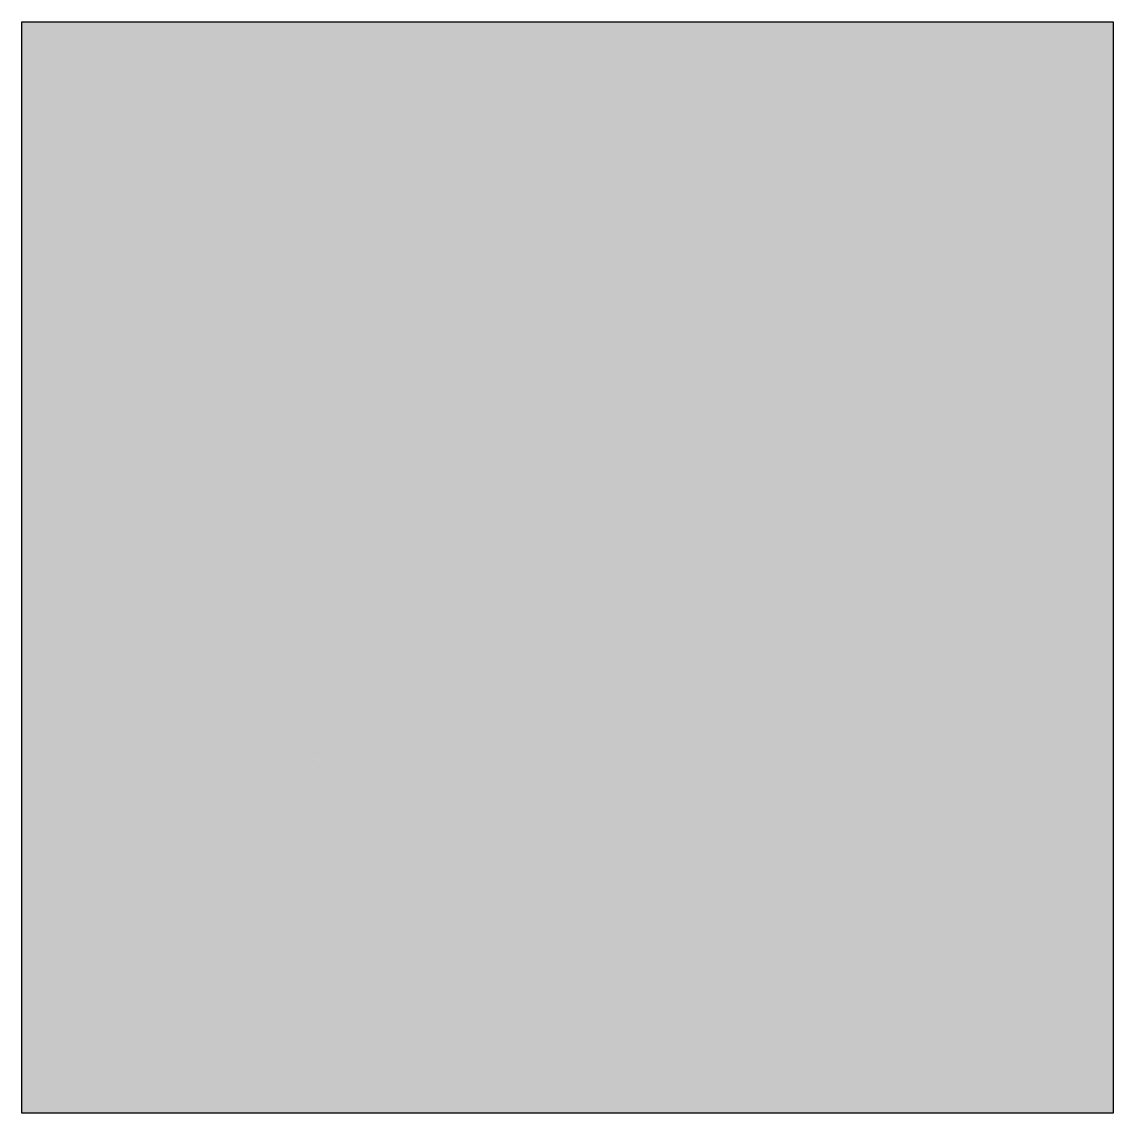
# Model space of a CAD drawing. Header units: millimetres. Extents: x 1131 to 1431, y 29 to 329.
import ezdxf

# ---------------------------------------------------------------- set-up
doc = ezdxf.new("R2010")
doc.units = ezdxf.units.MM
doc.header["$MEASUREMENT"] = 0
doc.layers.add('TOP_SILK', color=6, linetype='Continuous')
doc.layers.get('0').off()

# ---------------------------------------------------------------- blocks, each defined once
blk = doc.blocks.new('PCB-OUTLINE')
at = {"linetype": 'Continuous'}
for p, q in [((-80, -32), (-80, -72)), ((-57.93, -32), (-80, -32)), ((57.93, -32), (80, -32)), ((80, -32), (80, -72)), ((-48.84, -72), (-80, -72)), ((48.84, -72), (80, -72)), ((-48.7, -73.59), (-108.33, -84.1)), ((48.7, -73.59), (108.33, -84.1)), ((-70.37, -104.71), (-95.66, -119.31)), ((70.37, -104.71), (95.66, -119.31)), ((-69.57, -106.09), (-94.86, -120.69)), ((69.57, -106.09), (94.86, -120.69)), ((-52.55, -126.38), (-71.32, -148.75)), ((-51.32, -127.41), (-70.09, -149.78)), ((51.32, -127.41), (70.09, -149.78)), ((52.55, -126.38), (71.32, -148.75)), ((-28.39, -140.65), (-38.37, -168.09)), ((28.39, -140.65), (38.37, -168.09)), ((-26.88, -141.2), (-36.87, -168.64)), ((26.88, -141.2), (36.87, -168.64)), ((-0.8, -145.8), (-0.8, -175)), ((0.8, -145.8), (0.8, -175))]:
    blk.add_line(p, q, dxfattribs=at)
for centre, radius, start, end in [((0, 0), 65, 331.6951, 208.3049), ((-57.93, -31.2), 0.8, 270, 28.3049), ((57.93, -31.2), 0.8, 151.6951, 270), ((-48.84, -72.8), 0.8, 280, 90), ((48.84, -72.8), 0.8, 90, 260), ((0, -65), 110, 190, 209.5833), ((0, -65), 110, 330.4167, 350), ((-69.97, -105.4), 0.8, 300, 120), ((69.97, -105.4), 0.8, 60, 240), ((0, -65), 110, 210.4167, 229.5833), ((0, -65), 110, 310.4167, 329.5833), ((-51.94, -126.9), 0.8, 320, 140), ((51.94, -126.9), 0.8, 40, 220), ((-27.64, -140.93), 0.8, 340, 160), ((27.64, -140.93), 0.8, 20, 200), ((0, -145.8), 0.8, 0, 180), ((0, -65), 110, 230.4167, 249.5833), ((0, -65), 110, 290.4167, 309.5833), ((0, -65), 110, 250.4167, 269.5833), ((0, -65), 110, 270.4167, 289.5833)]:
    blk.add_arc(centre, radius, start, end, dxfattribs=at)

msp = doc.modelspace()

# ---------------------------------------------------------------- hatches: boundary and pattern name
at = {"layer": 'TOP_SILK', "linetype": 'Continuous'}
h = msp.add_hatch(color=256, dxfattribs=at)
h.set_gradient(rotation=180, one_color=1, name='INVCURVED')
h.paths.add_polyline_path([(1431.37, 29.4), (1431.37, 329.4), (1131.37, 329.4), (1131.37, 29.4)])
h.paths.add_polyline_path([(1174.01, 147.17), (1233.64, 157.69, 0.916331), (1233.5, 159.27), (1202.34, 159.27), (1202.34, 199.27), (1224.41, 199.27, 0.567531), (1225.11, 200.45, -1.674356), (1339.57, 200.45, 0.567531), (1340.27, 199.27), (1362.34, 199.27), (1362.34, 159.27), (1331.18, 159.27, 0.916331), (1331.05, 157.69), (1390.67, 147.17, -0.085657), (1378, 111.97), (1352.72, 126.57, 1), (1351.92, 125.18), (1377.2, 110.58, -0.083826), (1353.66, 82.53), (1334.89, 104.89, 1), (1333.67, 103.86), (1352.43, 81.5, -0.083826), (1320.71, 63.18), (1310.73, 90.62, 1), (1309.23, 90.07), (1319.21, 62.64, -0.083826), (1283.14, 56.28), (1283.14, 85.47, 1), (1281.54, 85.47), (1281.54, 56.28, -0.083826), (1245.47, 62.64), (1255.46, 90.07, 1), (1253.95, 90.62), (1243.97, 63.18, -0.083826), (1212.25, 81.5), (1231.02, 103.86, 1), (1229.79, 104.89), (1211.02, 82.53, -0.083826), (1187.48, 110.58), (1212.77, 125.18, 1), (1211.97, 126.57), (1186.68, 111.97, -0.085657)], flags=16)
h = msp.add_hatch(color=256, dxfattribs=at)
h.set_gradient(color1=(36, 96, 38), rotation=180, one_color=1, name='CURVED')
h.paths.add_polyline_path([(1362.34, 159.27), (1362.34, 199.27), (1340.27, 199.27, -0.567531), (1339.57, 200.45, 1.674356), (1225.11, 200.45, -0.567531), (1224.41, 199.27), (1202.34, 199.27), (1202.34, 159.27), (1233.5, 159.27, -0.916331), (1233.64, 157.69), (1174.01, 147.17, 0.085657), (1186.68, 111.97), (1211.97, 126.57, -1), (1212.77, 125.18), (1187.48, 110.58, 0.083826), (1211.02, 82.53), (1229.79, 104.89, -1), (1231.02, 103.86), (1212.25, 81.5, 0.083826), (1243.97, 63.18), (1253.95, 90.62, -1), (1255.46, 90.07), (1245.47, 62.64, 0.083826), (1281.54, 56.28), (1281.54, 85.47, -1), (1283.14, 85.47), (1283.14, 56.28, 0.083826), (1319.21, 62.64), (1309.23, 90.07, -1), (1310.73, 90.62), (1320.71, 63.18, 0.083826), (1352.43, 81.5), (1333.67, 103.86, -1), (1334.89, 104.89), (1353.66, 82.53, 0.083826), (1377.2, 110.58), (1351.92, 125.18, -1), (1352.72, 126.57), (1378, 111.97, 0.085657), (1390.67, 147.17), (1331.05, 157.69, -0.916331), (1331.18, 159.27)])

# ---------------------------------------------------------------- linework, layer by layer
msp.add_lwpolyline([(1131.37, 29.4), (1131.37, 329.4), (1431.37, 329.4), (1431.37, 29.4)], close=True, dxfattribs=at)

# ---------------------------------------------------------------- block references
at = {"linetype": 'Continuous', "rotation": 360}
msp.add_blockref('PCB-OUTLINE', (1282.34, 231.27), dxfattribs=at)

doc.saveas('drawing.dxf')
